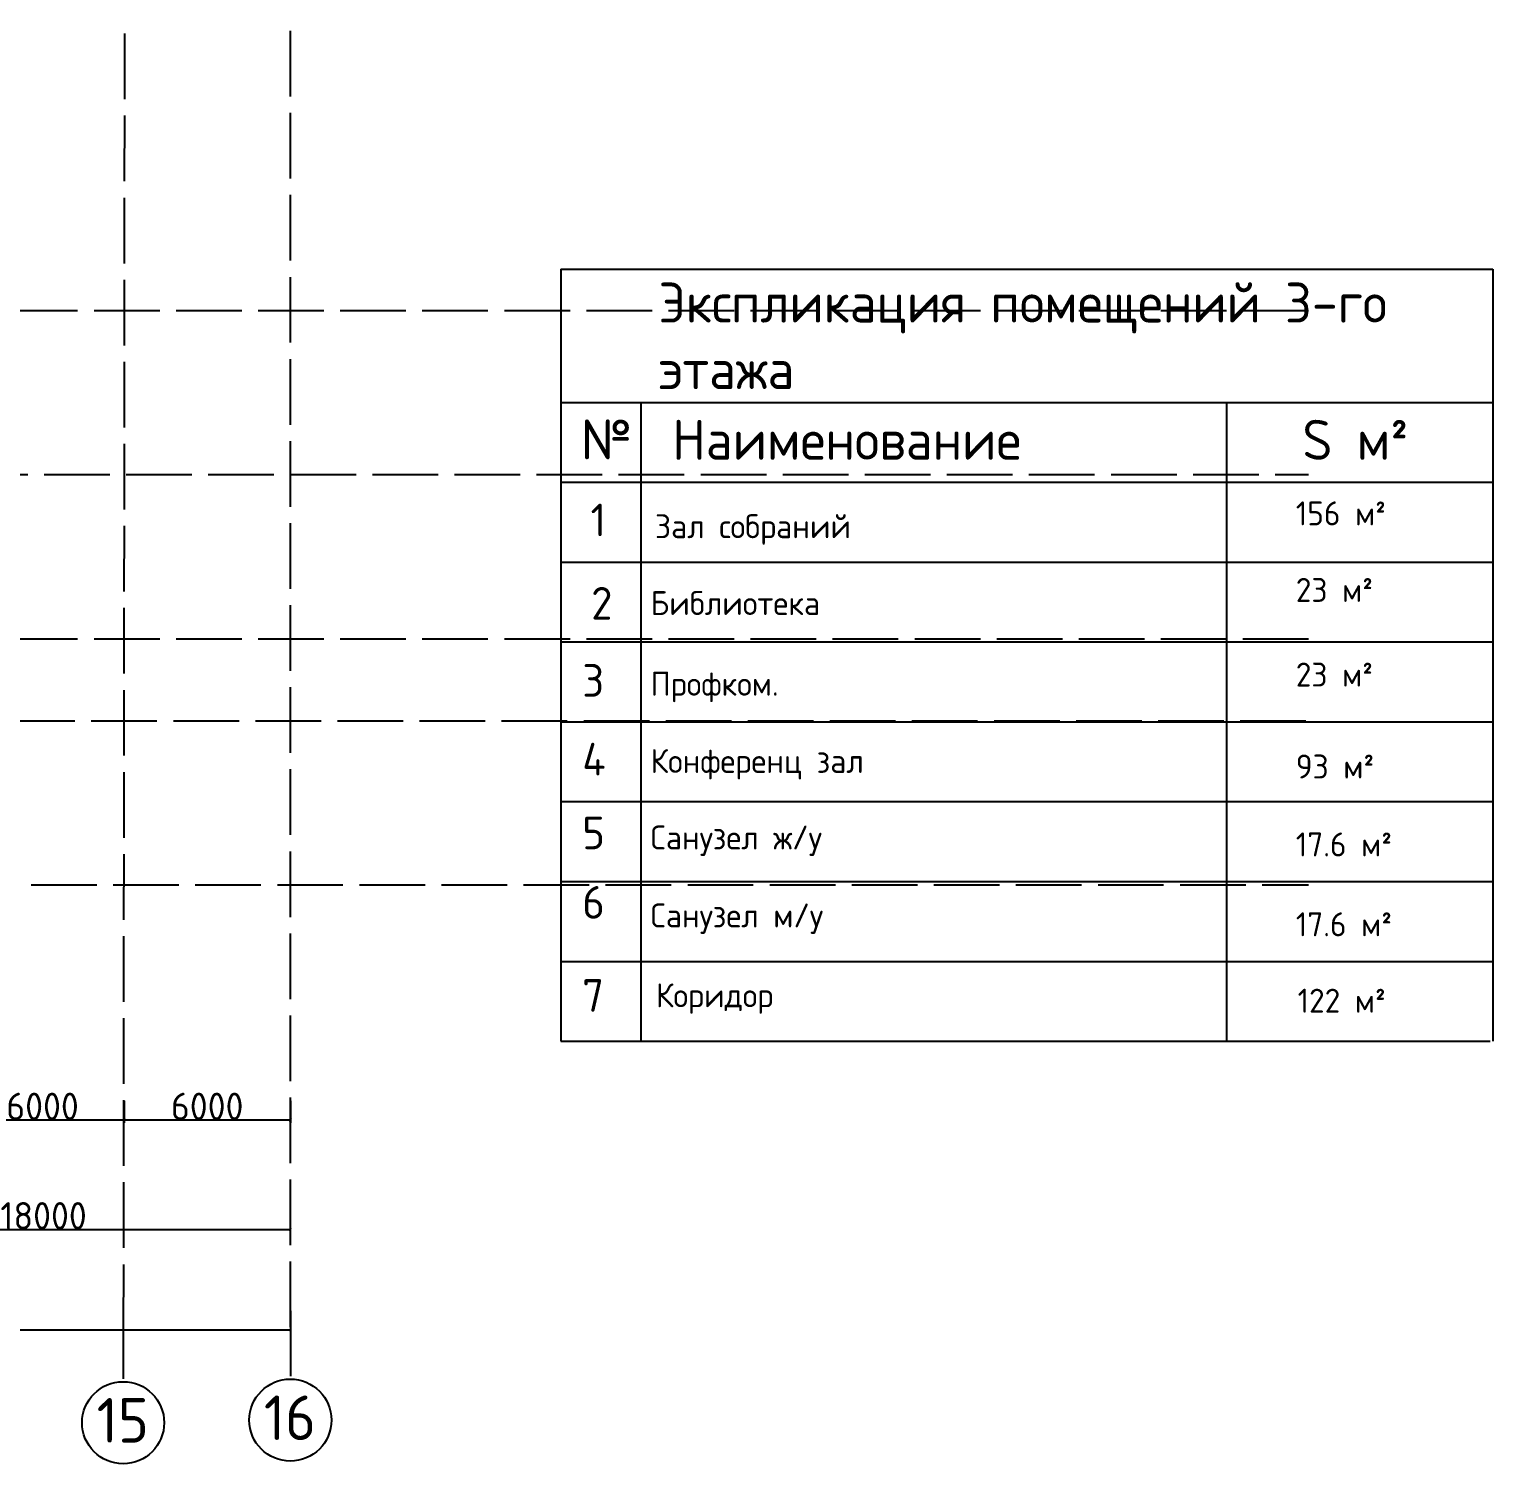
# Model space of a CAD drawing. Header units: millimetres. Extents: x -1544140 to 7445918, y -1294905 to 2019878.
# Drawn here: x 707200 to 760698, y 151972 to 204420 of the extents above; entities that cross this region are included whole.
import ezdxf

# ---------------------------------------------------------------- set-up
doc = ezdxf.new("R2010")
doc.units = ezdxf.units.MM
doc.header["$MEASUREMENT"] = 0
doc.linetypes.add('ACAD_ISO02W100', pattern=[15, 12, -3])
doc.layers.add('Plan 1', color=7, linetype='Continuous')
doc.layers.add('Plan 2', color=7, linetype='Continuous')
doc.styles.add('Annotative', font='GOST Common.ttf')
doc.styles.add('gost', font='GOST Common.ttf')
doc.dimstyles.get("Standard").update_dxf_attribs({"dimtxt": 1000, "dimasz": 100, "dimexe": 100, "dimexo": 0.06, "dimgap": 0.19, "dimtad": 1, "dimdec": 0, "dimzin": 0, "dimdsep": 46, "dimtxsty": 'Annotative', "dimblk": 'ARCHTICK', "dimcen": 0.09, "dimadec": 0, "dimazin": 0, "dimtfac": 1, "dimtdec": 0, "dimtofl": 0, "dimtmove": 0, "dimatfit": 3, "dimldrblk": 'ARCHTICK', "dimfxl": 700, "dimfxlon": 1, "dimtolj": 1, "dimtzin": 0, "dimarcsym": 0})

# ---------------------------------------------------------------- blocks, each defined once
blk = doc.blocks.new('_ArchTick')
at = {"color": 0, "linetype": 'ByBlock', "const_width": 0.15}
blk.add_lwpolyline([(-0.5, -0.5), (0.5, 0.5)], dxfattribs=at)
blk = doc.blocks.new('*D212')
at = {"color": 0, "lineweight": -2, "transparency": 16777216}
for p, q in [((710664, 165238), (710664, 164438)), ((716744, 165238), (716744, 164438)), ((716744, 164538), (710664, 164538))]:
    blk.add_line(p, q, dxfattribs=at)
at = {"layer": 'Defpoints', "color": 0, "transparency": 16777216}
for p in [(710664, 173143), (716744, 173138), (710664, 164538)]:
    blk.add_point(p, dxfattribs=at)
at = {"color": 0, "lineweight": -2, "transparency": 16777216, "xscale": 100, "yscale": 100, "zscale": 100, "rotation": 180}
blk.add_blockref('_ArchTick', (710664, 164538), dxfattribs=at)
at = {"color": 0, "lineweight": -2, "transparency": 16777216, "xscale": 100, "yscale": 100, "zscale": 100}
blk.add_blockref('_ArchTick', (716744, 164538), dxfattribs=at)
at = {"color": 0, "transparency": 16777216, "insert": (713704, 165038), "char_height": 1000, "attachment_point": 5, "style": 'Annotative'}
blk.add_mtext('\\A1;6000', dxfattribs=at)
blk = doc.blocks.new('*D213')
at = {"color": 0, "lineweight": -2, "transparency": 16777216}
for p, q in [((710664, 165238), (710664, 164438)), ((704706, 164540), (704706, 164438)), ((710664, 164538), (704706, 164538))]:
    blk.add_line(p, q, dxfattribs=at)
at = {"layer": 'Defpoints', "color": 0, "transparency": 16777216}
for p in [(710664, 173143), (704706, 164540), (704706, 164538)]:
    blk.add_point(p, dxfattribs=at)
at = {"color": 0, "lineweight": -2, "transparency": 16777216, "xscale": 100, "yscale": 100, "zscale": 100, "rotation": 180}
blk.add_blockref('_ArchTick', (704706, 164538), dxfattribs=at)
at = {"color": 0, "lineweight": -2, "transparency": 16777216, "xscale": 100, "yscale": 100, "zscale": 100}
blk.add_blockref('_ArchTick', (710664, 164538), dxfattribs=at)
at = {"color": 0, "transparency": 16777216, "insert": (707685, 165038), "char_height": 1000, "attachment_point": 5, "style": 'Annotative'}
blk.add_mtext('\\A1;6000', dxfattribs=at)
blk = doc.blocks.new('*D221')
at = {"color": 0, "lineweight": -2, "transparency": 16777216}
for p, q in [((698701, 161238), (698701, 160438)), ((698701, 160538), (716744, 160538)), ((716744, 160538), (716744, 160638))]:
    blk.add_line(p, q, dxfattribs=at)
at = {"layer": 'Defpoints', "color": 0, "transparency": 16777216}
for p in [(698701, 173138), (716744, 160538), (716744, 160538)]:
    blk.add_point(p, dxfattribs=at)
at = {"color": 0, "lineweight": -2, "transparency": 16777216, "xscale": 100, "yscale": 100, "zscale": 100, "rotation": 180}
blk.add_blockref('_ArchTick', (698701, 160538), dxfattribs=at)
at = {"color": 0, "lineweight": -2, "transparency": 16777216, "xscale": 100, "yscale": 100, "zscale": 100}
blk.add_blockref('_ArchTick', (716744, 160538), dxfattribs=at)
at = {"color": 0, "transparency": 16777216, "insert": (707723, 161038), "char_height": 1000, "attachment_point": 5, "style": 'Annotative'}
blk.add_mtext('\\A1;18000', dxfattribs=at)
blk = doc.blocks.new('*D186')
at = {"color": 0, "lineweight": -2, "transparency": 16777216}
for p, q in [((647744, 157564), (647744, 156764)), ((716744, 157564), (716744, 156764)), ((647744, 156864), (716744, 156864))]:
    blk.add_line(p, q, dxfattribs=at)
at = {"layer": 'Defpoints', "color": 0, "transparency": 16777216}
for p in [(647744, 162226), (716744, 162226), (716744, 156864)]:
    blk.add_point(p, dxfattribs=at)
at = {"color": 0, "lineweight": -2, "transparency": 16777216, "xscale": 100, "yscale": 100, "zscale": 100, "rotation": 180}
blk.add_blockref('_ArchTick', (647744, 156864), dxfattribs=at)
at = {"color": 0, "lineweight": -2, "transparency": 16777216, "xscale": 100, "yscale": 100, "zscale": 100}
blk.add_blockref('_ArchTick', (716744, 156864), dxfattribs=at)
at = {"color": 0, "transparency": 16777216, "insert": (682244, 157364), "char_height": 1000, "attachment_point": 5, "style": 'Annotative'}
blk.add_mtext('\\A1;69000', dxfattribs=at)

msp = doc.modelspace()

# ---------------------------------------------------------------- linework, layer by layer
at = {"color": 9, "linetype": 'ACAD_ISO02W100', "ltscale": 200, "true_color": 0xc4c4c5}
for p, q in [((710649.1, 156861.8), (710744.4, 263137.8)), ((716744.4, 156961.8), (716744.4, 263137.8)), ((631568.4, 194137.8), (753969, 194137.8)), ((692744.4, 188137.8), (753969, 188137.8)), ((631568.4, 182137.8), (753969, 182137.8)), ((631468.7, 179136.6), (753969, 179137.8)), ((632268.4, 173137.8), (753969, 173137.8))]:
    msp.add_line(p, q, dxfattribs=at)
for p, q in [((726631.5, 167419.7), (760609.5, 167419.7)), ((710631.7, 156866.9), (710631.7, 155080.7)), ((716744.4, 156961.8), (716744.4, 155175.6))]:
    msp.add_line(p, q)
for centre in [(710631.7, 153472.3), (716744.4, 153567.2)]:
    msp.add_circle(centre, 1500)
at = {"layer": 'Plan 2'}
for p, q in [((726631.5, 195646.1), (760697.8, 195646.1)), ((726631.5, 195646.1), (726631.5, 167419.7)), ((760697.8, 195646.1), (760697.8, 167419.7)), ((726631.5, 190779.4), (760697.8, 190779.4)), ((729551.5, 190779.4), (729551.5, 167419.7)), ((750964.6, 190779.4), (750964.6, 167419.7)), ((726631.5, 187859.5), (760697.8, 187859.5)), ((726631.5, 184939.5), (760697.8, 184939.5)), ((726631.5, 182019.5), (760697.8, 182019.5)), ((726631.5, 179099.6), (760697.8, 179099.6)), ((726631.5, 176179.6), (760697.8, 176179.6)), ((726631.5, 173259.6), (760697.8, 173259.6)), ((726631.5, 170339.7), (760697.8, 170339.7))]:
    msp.add_line(p, q, dxfattribs=at)

# ---------------------------------------------------------------- texts
at = {"layer": 'Plan 1', "char_height": 1630.63, "attachment_point": 1, "style": 'gost'}
for s, insert in [('15', (709662.6, 154374)), ('16', (715775.3, 154468.9))]:
    msp.add_mtext_dynamic_manual_height_columns(s, width=31807.575, gutter_width=5.44, heights=[0], dxfattribs=dict(at, insert=insert))
at = {"layer": 'Plan 2', "attachment_point": 1, "style": 'gost'}
for s, width, gutter_width, insert, char_height in [('Экспликация помещений 3-го этажа', 28478.976, 4.87, (730200.7, 195157.1), 1459.984), ('№', 28478.976, 4.87, (727366.2, 190150.2), 1460), ('Наименование', 28478.976, 4.87, (730697.8, 190140.9), 1459.984), ('{\\fGOST Common|b0|i0|c238|p34;S }м²', 4104.071, 4.87, (753739.4, 190140.9), 1459.984), ('1', 1194.326, 3.98, (727718.4, 187075.9), 1194.3), ('156 м²', 6307.04, 4.87, (753499, 187156.8), 875.99), ('Зал собраний', 28478.976, 4.87, (730074.6, 186687.4), 875.99), ('23 м²', 6307.04, 4.87, (753499, 184357.8), 875.99), ('2', 1194.326, 3.98, (727740.1, 184029.1), 1194.3), ('Библиотека', 28478.976, 4.87, (729910.8, 183878.7), 875.99), ('3', 1194.326, 3.98, (727414.7, 181208.5), 1194.3), ('Профком.', 28478.976, 4.87, (729910.8, 180928.3), 875.99), ('23 м²', 6307.04, 4.87, (753499, 181263.5), 875.99), ('4', 1194.326, 3.98, (727414.7, 178330.8), 1194.3), ('Конференц зал', 28478.976, 4.87, (729910.8, 178105.4), 875.99), ('93 м²', 6307.04, 4.87, (753499, 177901.7), 875.99), ('5', 1194.326, 3.98, (727414.7, 175633.4), 1194.3), ('Санузел ж/у', 28478.976, 4.87, (729910.8, 175308.3), 875.99), ('17.6 м²', 6307.04, 4.87, (753499, 175053.2), 875.99), ('6', 1194.326, 3.98, (727414.7, 173094.6), 1194.3), ('Санузел м/у', 28478.976, 4.87, (729910.8, 172457.6), 875.99), ('17.6 м²', 6307.04, 4.87, (753499, 172133.2), 875.99), ('7', 1194.326, 3.98, (727414.7, 169692.8), 1194.3), ('Коридор', 28478.976, 4.87, (730107.8, 169537.7), 875.99), ('122 м²', 6307.04, 4.87, (753565.3, 169340.2), 875.99)]:
    msp.add_mtext_dynamic_manual_height_columns(s, width=width, gutter_width=gutter_width, heights=[0], dxfattribs=dict(at, insert=insert, char_height=char_height))

# ---------------------------------------------------------------- dimensions: what is measured, and where the dimension line sits
for base, p1, p2, text, picture, middle in [((716744.4, 160537.8), (698701.5, 173137.8), (716744.4, 160537.8), '18000', '*D221', (707722.9, 161038)), ((704706.4, 164537.8), (710663.7, 173143.2), (704706.4, 164540.1), '6000', '*D213', (707685, 165038))]:
    dim = msp.add_linear_dim(base=base, p1=p1, p2=p2, text=text, dimstyle='Standard', override={"dimtmove": 1})
    dim.commit()
    dim.dimension.update_dxf_attribs({"geometry": picture, "text_midpoint": middle})
dim = msp.add_linear_dim(base=(710663.7, 164537.8), p1=(716744.4, 173137.8), p2=(710663.7, 173143.2), text='6000', dimstyle='Standard')
dim.commit()
dim.dimension.update_dxf_attribs({"geometry": '*D212', "text_midpoint": (713704, 165038)})
dim = msp.add_linear_dim(base=(716744.4, 156864.2), p1=(647744.4, 162226.4), p2=(716744.4, 162226.4), dimstyle='Standard')
dim.commit()
dim.dimension.update_dxf_attribs({"geometry": '*D186', "text_midpoint": (682244.4, 157364.4)})

doc.saveas('drawing.dxf')
